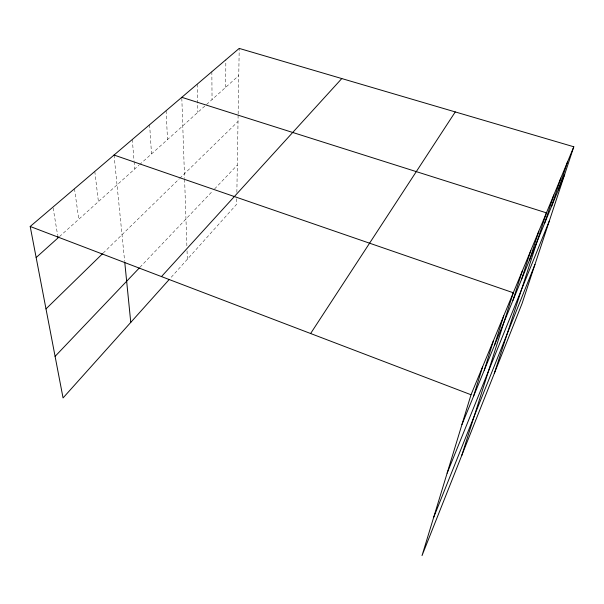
<?xml version="1.0" encoding="UTF-8"?>
<svg xmlns="http://www.w3.org/2000/svg" width="604" height="604" viewBox="0 0 604 604"><rect width="100%" height="100%" fill="white"/><g stroke="black" fill="none" stroke-linecap="round" stroke-linejoin="round"><path stroke-width="0.45" stroke-dasharray="3.02 2.27" d="M225.707 87.301L225.843 59.788M236.768 198.746L236.677 204.235L170.32 278.263M236.866 192.351L238.127 114.934M238.142 113.997L239.207 48.403M139.962 267.285L212.721 190.909M214.601 188.939L237.312 165.103M103.118 253.151L179.131 178.965M179.788 178.323L238.021 121.495M59.449 236.617L138.905 165.254M139.607 164.628L238.761 75.575M53.129 207.972L57.622 235.145M74.473 188.75L78.792 219.252M94.798 171.438L98.414 201.623M114.043 155.039L124.658 261.275M132.299 139.486L134.028 160.724M134.103 161.645L134.707 169.029M149.626 124.726L151.513 153.937M166.1 110.683L167.512 139.562M181.819 98.241L184.575 178.429M184.605 179.35L186.893 246.122M187.051 250.819L187.346 259.267M197.183 84.205L197.757 112.404M211.853 71.71L212.049 99.562"/><path stroke-width="0.91" d="M573.8 146.78L471.022 394.744L422.022 555.597L522.12 303.374L573.8 146.78L239.207 48.403L30.2 226.477L63.058 397.93L169.06 279.667M473.453 396.534L482.641 366.696M484.242 370.26L493.521 340.467M494.382 345.571L503.713 315.869M461.758 455.469L513.287 292.766L114.043 155.039M512.924 300.422L522.301 271.022M521.426 279.728L530.803 250.524M529.466 260.15L538.821 231.166M494.276 373.544L546.416 212.85L181.789 97.32M544.529 223.472L553.815 194.986M551.588 206.289L560.829 178.074M558.3 189.958L567.481 162.023M433.657 517.417L534.955 264.492M447.126 473.181L549.368 220.815M461.939 424.559L564.68 174.428M310.615 333.514L455.265 111.929M161.472 276.587L341.796 78.565M55.092 356.368L139.328 267.95M45.995 308.901L102.461 253.793M36.157 257.546L58.067 237.863L57.773 236.051M30.2 226.477L471.022 394.744M124.749 262.181L130.766 322.393"/></g></svg>
